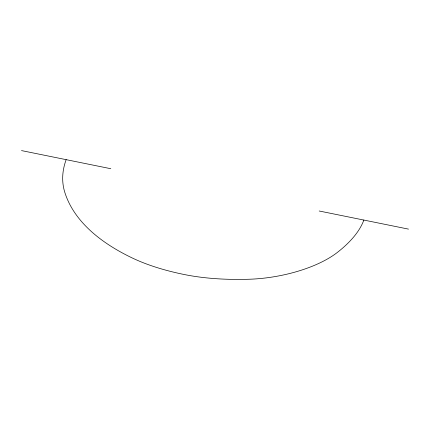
<?xml version="1.0" encoding="UTF-8"?>
<svg xmlns="http://www.w3.org/2000/svg" width="430" height="430" viewBox="0 0 430 430"><rect width="100%" height="100%" fill="white"/><g stroke="black" fill="none" stroke-linecap="round" stroke-linejoin="round"><path stroke-width="0.64" d="M21.5 150.591L110.806 168.716M319.194 211.001L408.5 229.12M66.155 159.654A272.179 112.44 -9.8 0 0 64.882 192.592A411.182 169.861 -9.8 0 0 131.924 257.817A272.179 112.44 -9.8 0 0 184.223 274.517A173.784 71.794 -9.8 0 0 248.701 279.258A82.409 34.045 -9.8 0 0 337.442 252.356A173.784 71.794 -9.8 0 0 363.844 220.058"/></g></svg>
